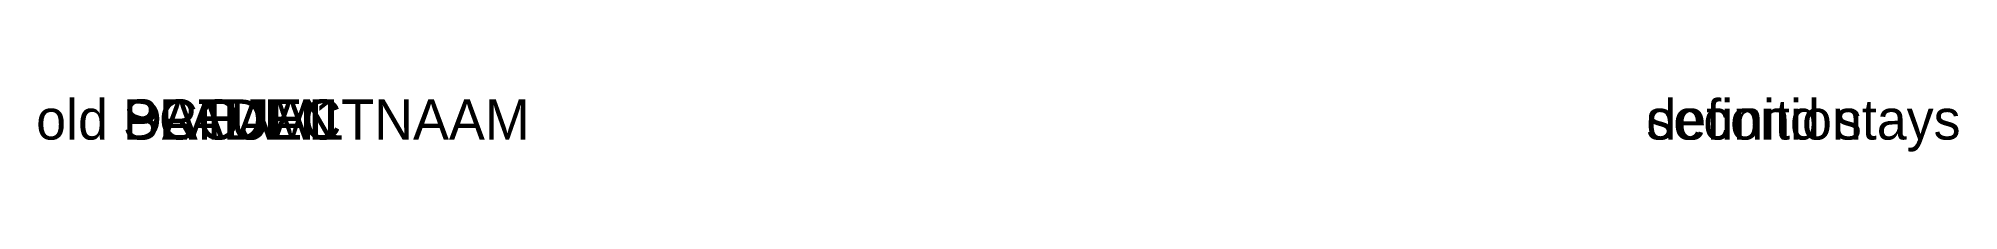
# Paper-space layout 'bLaD5' of a CAD drawing. Header units: metres. Extents: x 0 to 119, y -1 to 3.
import ezdxf

# ---------------------------------------------------------------- set-up
doc = ezdxf.new("R2010")
doc.units = ezdxf.units.M

# ---------------------------------------------------------------- blocks, each defined once
blk = doc.blocks.new('Title')
for tag in ['SCHAAL', 'PROJECTNAAM', 'BLAD', 'BLADEN', 'DATUM1']:
    blk.add_attdef(tag, (0, 0), '', height=2.5)

psp = doc.layouts.new('bLaD5')

# ---------------------------------------------------------------- block references
for p, values in [((0, 0), {'BLAD': 'old BLAD', 'BLADEN': 'old BLADEN', 'SCHAAL': 'old SCHAAL', 'DATUM1': 'old DATUM1', 'PROJECTNAAM': 'old PROJECTNAAM'}), ((100, 0), {'BLAD': 'second stays', 'BLADEN': 'definition', 'SCHAAL': 'second stays', 'DATUM1': 'definition', 'PROJECTNAAM': 'definition'})]:
    psp.add_blockref('Title', p).add_auto_attribs(values)

doc.saveas('drawing.dxf')
